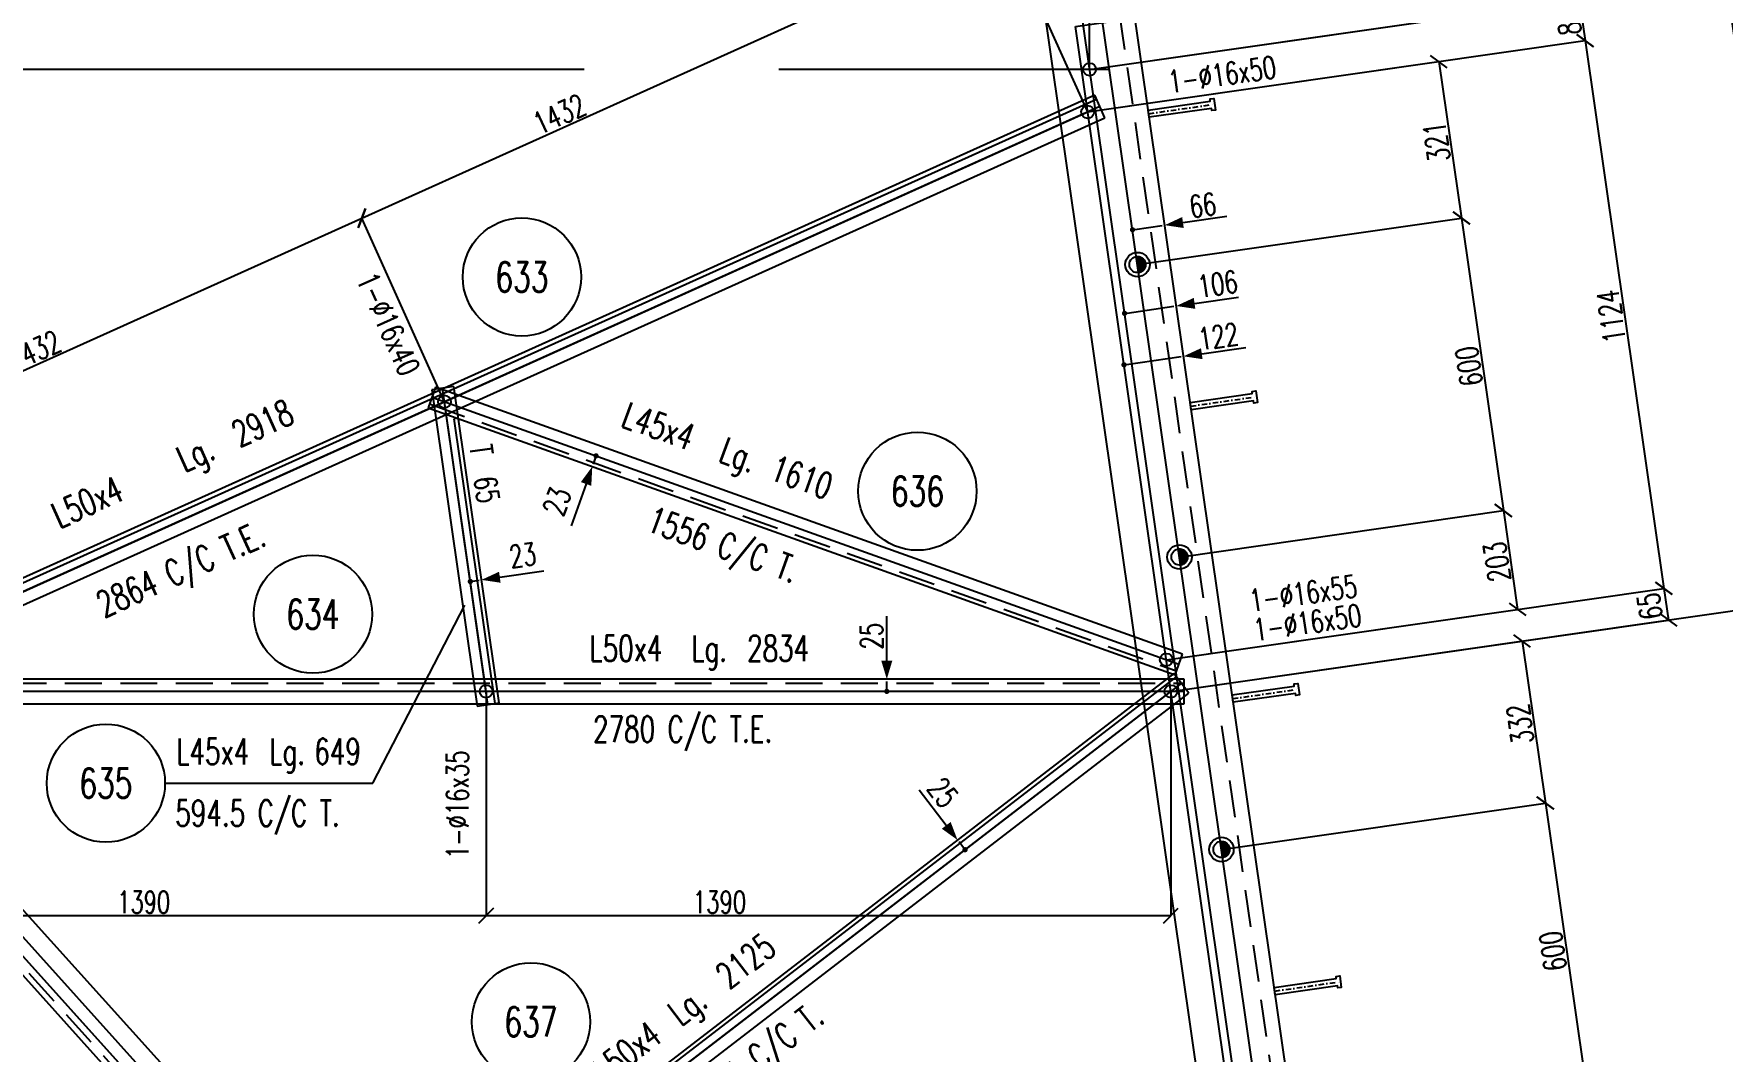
# Model space of a CAD drawing. Extents: x 72871 to 85036, y -56371 to -47761.
# Drawn here: x 77376 to 80802, y -51265 to -49199 of the extents above; entities that cross this region are included whole.
import ezdxf
from ezdxf.enums import TextEntityAlignment as Align

# ---------------------------------------------------------------- set-up
doc = ezdxf.new("R2010")
doc.units = 0
doc.header["$LTSCALE"] = 150
doc.header["$MEASUREMENT"] = 0
doc.linetypes.add('DASHDOT', pattern=[1, 0.5, -0.25, 0, -0.25])
doc.linetypes.add('DASHED', pattern=[0.75, 0.5, -0.25])
doc.layers.get('0').update_dxf_attribs({"linetype": 'CONTINUOUS'})
for name, color, linetype in [('ASSI', 3, 'CONTINUOUS'), ('BOLLINI_1', 7, 'CONTINUOUS'), ('Echelon', 3, 'CONTINUOUS'), ('FORI', 2, 'CONTINUOUS'), ('LINEA_ANG', 2, 'CONTINUOUS'), ('LS', 7, 'CONTINUOUS'), ('MZ', 6, 'DASHDOT'), ('QT_MAL', 7, 'CONTINUOUS'), ('QT_MPR', 7, 'CONTINUOUS'), ('QT_MSP', 7, 'CONTINUOUS'), ('TRAT-Y', 7, 'DASHED')]:
    doc.layers.add(name, color=color, linetype=linetype)
doc.styles.add('QUOTE', font='ROMANS8.SHX', dxfattribs={"width": 0.7})
doc.styles.add('RQL', font='ROMANS8.SHX', dxfattribs={"width": 0.7})
doc.styles.add('RS', font='ROMANS8.shx', dxfattribs={"width": 0.7})
doc.styles.get("Standard").update_dxf_attribs({"font": 'ROMANS8.SHX', "width": 0.7})
doc.dimstyles.new('FRECCE1', dxfattribs={"dimtxt": 45, "dimasz": 5, "dimexe": 0, "dimexo": 0, "dimgap": 1, "dimtad": 1, "dimdec": 0, "dimzin": 0, "dimdsep": 46, "dimtxsty": 'RS', "dimblk1": 'QUOTP', "dimblk2": 'QUOTF', "dimsah": 1, "dimcen": 0, "dimclrd": 2, "dimclre": 2, "dimclrt": 7, "dimadec": 0, "dimazin": 0, "dimtfac": 1, "dimtdec": 0, "dimtix": 1, "dimtmove": 2, "dimatfit": 3, "dimldrblk": 'QUOTP', "dimfxl": 1, "dimtolj": 1, "dimtzin": 0, "dimarcsym": 0})
doc.dimstyles.new('TRATTO', dxfattribs={"dimscale": 0, "dimtxt": 45, "dimasz": 30, "dimexe": 0, "dimexo": 0, "dimgap": 5, "dimtad": 1, "dimrnd": 0.5, "dimdsep": 46, "dimtxsty": 'RS', "dimblk1": 'OBLIQUE', "dimblk2": 'OBLIQUE', "dimsah": 1, "dimcen": 0.09, "dimclrd": 2, "dimclre": 2, "dimclrt": 7, "dimadec": 0, "dimazin": 0, "dimtfac": 1, "dimtix": 1, "dimtmove": 2, "dimatfit": 3, "dimfxl": 1, "dimtolj": 1, "dimtzin": 0, "dimarcsym": 0})

# ---------------------------------------------------------------- blocks, each defined once
blk = doc.blocks.new('ASSE98')
blk.add_line((0, 0), (1, 0))
at = {"color": 7, "style": 'QUOTE', "width": 0.5, "flags": 1}
for tag, p in [('TI', (1.38308, 6.82731)), ('DI_S', (1.38308, 6.42178)), ('D_S', (1.38308, 6.02092)), ('E_S', (1.38308, 5.68065)), ('NFORI', (1.36454, 5.29792)), ('ALAR', (1.36349, 4.93246)), ('FAM', (1.3775, 4.54645)), ('ALA', (1.38308, 4.19257)), ('DISP2', (1.38308, 3.84971)), ('DISP1', (1.38308, 3.50686)), ('PINZAF', (1.38308, 3.164)), ('PINZAI', (1.38308, 2.82114)), ('TRP', (1.38308, 2.47829)), ('NP', (1.38308, 2.13543)), ('SV', (1.38308, 1.79257)), ('PESO', (1.38308, 1.44971)), ('QUA', (1.38308, 1.10686)), ('LUN', (1.38308, 0.764)), ('PROF', (1.38308, 0.42114)), ('POS', (1.38308, 0.07829))]:
    blk.add_attdef(tag, p, '', height=0.2, dxfattribs=at)
at = {"color": 7, "flags": 1}
for tag, p in [('LAV1', (3.07431, 6.82847)), ('LAV2', (3.07431, 6.49513)), ('LAV3', (3.07431, 6.1618)), ('LAV4', (3.07431, 5.82847)), ('LAV5', (3.07431, 5.49513)), ('LAV6', (3.07431, 5.1618)), ('LAV7', (3.07431, 4.82847)), ('LAV8', (3.07431, 4.49513)), ('LAV9', (3.07431, 4.1618)), ('LAV10', (3.07431, 3.82847))]:
    blk.add_attdef(tag, p, '', height=0.2, dxfattribs=at)
blk = doc.blocks.new('16')
blk.add_circle((0, 0), 1)
blk = doc.blocks.new('_OBLIQUE')
at = {"color": 0, "linetype": 'ByBlock'}
blk.add_line((-0.5, -0.5), (0.5, 0.5), dxfattribs=at)
blk = doc.blocks.new('*D17')
at = {"layer": 'QT_MPR', "color": 2, "lineweight": -2, "transparency": 16777216}
for p, q in [((79518.2, -49271.5), (80809, -49086.3)), ((80809, -49086.3), (80989.9, -50347.1)), ((79683.3, -50534.6), (80989.9, -50347.1))]:
    blk.add_line(p, q, dxfattribs=at)
at = {"layer": 'QT_MPR', "color": 2, "lineweight": -2, "transparency": 16777216, "xscale": 30, "yscale": 30, "zscale": 30}
for p, rotation in [((80809, -49086.3), 98.16615670567533), ((80989.9, -50347.1), 278.1661567056753)]:
    blk.add_blockref('_OBLIQUE', p, dxfattribs=dict(at, rotation=rotation))
at = {"layer": 'QT_MPR', "color": 7, "transparency": 16777216, "insert": (80872.3, -49720.6), "char_height": 45, "attachment_point": 5, "rotation": 98.1662, "style": 'RS'}
blk.add_mtext('\\A1;1274', dxfattribs=at)
blk = doc.blocks.new('*D18')
at = {"layer": 'QT_MPR', "color": 2, "lineweight": -2, "transparency": 16777216}
for p, q in [((79683.3, -50534.6), (80989.9, -50347.1)), ((80989.9, -50347.1), (81171.2, -51610.2)), ((79864.6, -51797.7), (81171.2, -51610.2))]:
    blk.add_line(p, q, dxfattribs=at)
at = {"layer": 'QT_MPR', "color": 2, "lineweight": -2, "transparency": 16777216, "xscale": 30, "yscale": 30, "zscale": 30}
for p, rotation in [((80989.9, -50347.1), 98.16615670567533), ((81171.2, -51610.2), 278.1661567056753)]:
    blk.add_blockref('_OBLIQUE', p, dxfattribs=dict(at, rotation=rotation))
at = {"layer": 'QT_MPR', "color": 7, "transparency": 16777216, "insert": (81053.3, -50982.6), "char_height": 45, "attachment_point": 5, "rotation": 98.1662, "style": 'RS'}
blk.add_mtext('\\A1;1276', dxfattribs=at)
blk = doc.blocks.new('*D25')
at = {"layer": 'QT_MPR', "color": 2, "lineweight": -2, "transparency": 16777216}
for p, q in [((79489.6, -49184.7), (80499.3, -49039.8)), ((80499.3, -49039.8), (80512.1, -49128.9)), ((79518.2, -49271.5), (80512.1, -49128.9))]:
    blk.add_line(p, q, dxfattribs=at)
at = {"layer": 'QT_MPR', "color": 2, "lineweight": -2, "transparency": 16777216, "xscale": 30, "yscale": 30, "zscale": 30}
for p, rotation in [((80499.3, -49039.8), 98.16615670567533), ((80512.1, -49128.9), 278.1661567056753)]:
    blk.add_blockref('_OBLIQUE', p, dxfattribs=dict(at, rotation=rotation))
at = {"layer": 'QT_MPR', "color": 7, "transparency": 16777216, "insert": (80543, -49081.3), "char_height": 45, "attachment_point": 5, "rotation": 98.1662, "style": 'RS'}
blk.add_mtext('\\A1;90', dxfattribs=at)
blk = doc.blocks.new('*D26')
at = {"layer": 'QT_MPR', "color": 2, "lineweight": -2, "transparency": 16777216}
for p, q in [((79518.2, -49271.5), (80512.1, -49128.9)), ((80512.1, -49128.9), (80524.1, -49213.1)), ((79514.5, -49358), (80524.1, -49213.1))]:
    blk.add_line(p, q, dxfattribs=at)
at = {"layer": 'QT_MPR', "color": 2, "lineweight": -2, "transparency": 16777216, "xscale": 30, "yscale": 30, "zscale": 30}
for p, rotation in [((80512.1, -49128.9), 98.16615670567533), ((80524.1, -49213.1), 278.1661567056753)]:
    blk.add_blockref('_OBLIQUE', p, dxfattribs=dict(at, rotation=rotation))
at = {"layer": 'QT_MPR', "color": 7, "transparency": 16777216, "insert": (80490.9, -49174.9), "char_height": 45, "attachment_point": 5, "rotation": 98.1662, "style": 'RS'}
blk.add_mtext('\\A1;85', dxfattribs=at)
blk = doc.blocks.new('*D27')
at = {"layer": 'QT_MPR', "color": 2, "lineweight": -2, "transparency": 16777216}
for p, q in [((79514.5, -49358), (80524.1, -49213.1)), ((80524.1, -49213.1), (80683.7, -50325.4)), ((79674.1, -50470.3), (80683.7, -50325.4))]:
    blk.add_line(p, q, dxfattribs=at)
at = {"layer": 'QT_MPR', "color": 2, "lineweight": -2, "transparency": 16777216, "xscale": 30, "yscale": 30, "zscale": 30}
for p, rotation in [((80524.1, -49213.1), 98.16615670567533), ((80683.7, -50325.4), 278.1661567056753)]:
    blk.add_blockref('_OBLIQUE', p, dxfattribs=dict(at, rotation=rotation))
at = {"layer": 'QT_MPR', "color": 7, "transparency": 16777216, "insert": (80576.7, -49773.1), "char_height": 45, "attachment_point": 5, "rotation": 98.1662, "style": 'RS'}
blk.add_mtext('\\A1;1124', dxfattribs=at)
blk = doc.blocks.new('*D28')
at = {"layer": 'QT_MPR', "color": 2, "lineweight": -2, "transparency": 16777216}
for p, q in [((79674.1, -50470.3), (80683.7, -50325.4)), ((80683.7, -50325.4), (80693, -50389.7)), ((79683.3, -50534.6), (80693, -50389.7))]:
    blk.add_line(p, q, dxfattribs=at)
at = {"layer": 'QT_MPR', "color": 2, "lineweight": -2, "transparency": 16777216, "xscale": 30, "yscale": 30, "zscale": 30}
for p, rotation in [((80683.7, -50325.4), 98.16615670567533), ((80693, -50389.7), 278.1661567056753)]:
    blk.add_blockref('_OBLIQUE', p, dxfattribs=dict(at, rotation=rotation))
at = {"layer": 'QT_MPR', "color": 7, "transparency": 16777216, "insert": (80655.1, -50361.7), "char_height": 45, "attachment_point": 5, "rotation": 98.1662, "style": 'RS'}
blk.add_mtext('\\A1;65', dxfattribs=at)
blk = doc.blocks.new('*D34')
at = {"layer": 'LS', "color": 2, "lineweight": -2, "transparency": 16777216}
for p, q in [((79542.3, -48707.2), (80730.1, -48536.7)), ((80809, -49086.3), (80730.1, -48536.7)), ((79518.2, -49271.5), (80809, -49086.3))]:
    blk.add_line(p, q, dxfattribs=at)
at = {"layer": 'LS', "color": 2, "lineweight": -2, "transparency": 16777216, "xscale": 30, "yscale": 30, "zscale": 30}
for p, rotation in [((80730.1, -48536.7), 98.16615670567533), ((80809, -49086.3), 278.1661567056753)]:
    blk.add_blockref('_OBLIQUE', p, dxfattribs=dict(at, rotation=rotation))
at = {"layer": 'LS', "color": 7, "transparency": 16777216, "insert": (80742.4, -48815.4), "char_height": 45, "attachment_point": 5, "rotation": 98.1662, "style": 'RS'}
blk.add_mtext('\\A1;555', dxfattribs=at)
blk = doc.blocks.new('*D50')
at = {"layer": 'QT_MPR', "color": 2, "lineweight": -2, "transparency": 16777216}
for p, q in [((76903.9, -50534.6), (76418.8, -50971.8)), ((76418.8, -50971.8), (77557.1, -52234.8)), ((78042.1, -51797.7), (77557.1, -52234.8))]:
    blk.add_line(p, q, dxfattribs=at)
at = {"layer": 'QT_MPR', "color": 2, "lineweight": -2, "transparency": 16777216, "xscale": 30, "yscale": 30, "zscale": 30}
for p, rotation in [((76418.8, -50971.8), 132.0244067077699), ((77557.1, -52234.8), 312.0244067077699)]:
    blk.add_blockref('_OBLIQUE', p, dxfattribs=dict(at, rotation=rotation))
at = {"layer": 'QT_MPR', "color": 7, "transparency": 16777216, "insert": (77008.4, -51584.9), "char_height": 45, "attachment_point": 5, "rotation": 312.0244, "style": 'RS'}
blk.add_mtext('\\A1;1700.5', dxfattribs=at)
blk = doc.blocks.new('QUOTP')
at = {"layer": 'ASSI', "color": 2, "const_width": 1.07}
blk.add_lwpolyline([(-0.53, 0, 1), (0.53, 0, 1)], format="xyb", close=True, dxfattribs=at)
blk = doc.blocks.new('QUOTF')
at = {"layer": 'LS', "color": 2}
blk.add_line((7.5, 0), (25.5, 0), dxfattribs=at)
blk.add_solid([(7.5, 2.25), (0, 0), (7.5, -2.25)], dxfattribs=at)
blk = doc.blocks.new('*D133')
at = {"layer": 'QT_MAL', "color": 2, "lineweight": -2, "transparency": 16777216}
blk.add_line((79610.3, -49596.5), (79665.8, -49588.6), dxfattribs=at)
at = {"layer": 'QT_MAL', "color": 2, "lineweight": -2, "transparency": 16777216, "xscale": 5, "yscale": 5, "zscale": 5}
for name, p, rotation in [('QUOTF', (79670.7, -49587.8), 8.166156705674926), ('QUOTP', (79605.4, -49597.2), 188.1661567056749)]:
    blk.add_blockref(name, p, dxfattribs=dict(at, rotation=rotation))
at = {"layer": 'QT_MAL', "color": 7, "transparency": 16777216, "insert": (79748, -49547.5), "char_height": 45, "attachment_point": 5, "rotation": 8.1662, "style": 'RS'}
blk.add_mtext('\\A1;66', dxfattribs=at)
blk = doc.blocks.new('*D134')
at = {"layer": 'QT_MAL', "color": 2, "lineweight": -2, "transparency": 16777216}
blk.add_line((79594.3, -49766.2), (79689.3, -49752.6), dxfattribs=at)
at = {"layer": 'QT_MAL', "color": 2, "lineweight": -2, "transparency": 16777216, "xscale": 5, "yscale": 5, "zscale": 5}
for name, p, rotation in [('QUOTF', (79694.2, -49751.9), 8.166156705674926), ('QUOTP', (79589.3, -49766.9), 188.1661567056749)]:
    blk.add_blockref(name, p, dxfattribs=dict(at, rotation=rotation))
at = {"layer": 'QT_MAL', "color": 7, "transparency": 16777216, "insert": (79778.2, -49707.3), "char_height": 45, "attachment_point": 5, "rotation": 8.1662, "style": 'RS'}
blk.add_mtext('\\A1;106', dxfattribs=at)
blk = doc.blocks.new('*D135')
at = {"layer": 'QT_MAL', "color": 2, "lineweight": -2, "transparency": 16777216}
blk.add_line((79593.1, -49870.7), (79704, -49854.8), dxfattribs=at)
at = {"layer": 'QT_MAL', "color": 2, "lineweight": -2, "transparency": 16777216, "xscale": 5, "yscale": 5, "zscale": 5}
for name, p, rotation in [('QUOTF', (79708.9, -49854.1), 8.166156705674926), ('QUOTP', (79588.2, -49871.4), 188.1661567056749)]:
    blk.add_blockref(name, p, dxfattribs=dict(at, rotation=rotation))
at = {"layer": 'QT_MAL', "color": 7, "transparency": 16777216, "insert": (79779.6, -49814), "char_height": 45, "attachment_point": 5, "rotation": 8.1662, "style": 'RS'}
blk.add_mtext('\\A1;122', dxfattribs=at)
blk = doc.blocks.new('*D139')
at = {"layer": 'QT_MAL', "color": 2, "lineweight": -2, "transparency": 16777216}
for p, q in [((78261.6, -50311.4), (78261.6, -50311.4)), ((78266.5, -50310.7), (78279.4, -50308.9)), ((78284.3, -50308.1), (78284.3, -50308.1))]:
    blk.add_line(p, q, dxfattribs=at)
at = {"layer": 'QT_MAL', "color": 2, "lineweight": -2, "transparency": 16777216, "xscale": 5, "yscale": 5, "zscale": 5}
for name, p, rotation in [('QUOTF', (78284.3, -50308.1), 8.166156705680015), ('QUOTP', (78261.6, -50311.4), 188.16615670568)]:
    blk.add_blockref(name, p, dxfattribs=dict(at, rotation=rotation))
at = {"layer": 'QT_MAL', "color": 7, "transparency": 16777216, "insert": (78368, -50258), "char_height": 45, "attachment_point": 5, "rotation": 8.1662, "style": 'RS'}
blk.add_mtext('\\A1;23', dxfattribs=at)
blk = doc.blocks.new('*D140')
at = {"layer": 'QT_MAL', "color": 2, "lineweight": -2, "transparency": 16777216}
blk.add_line((78515.1, -50061), (78510.7, -50073.3), dxfattribs=at)
at = {"layer": 'QT_MAL', "color": 2, "lineweight": -2, "transparency": 16777216, "xscale": 5, "yscale": 5, "zscale": 5}
for name, p, rotation in [('QUOTP', (78516.8, -50056.3), 70.31813207445593), ('QUOTF', (78509.1, -50078), 250.318132074456)]:
    blk.add_blockref(name, p, dxfattribs=dict(at, rotation=rotation))
at = {"layer": 'QT_MAL', "color": 7, "transparency": 16777216, "insert": (78437.4, -50148.8), "char_height": 45, "attachment_point": 5, "rotation": 70.3181, "style": 'RS'}
blk.add_mtext('\\A1;23', dxfattribs=at)
blk = doc.blocks.new('xxx')
blk.add_circle((0, 0), 8)
at = {"color": 3, "style": 'RQL', "width": 0.7}
blk.add_attdef('POS', text='', height=4, dxfattribs=at).set_placement((0, 0), align=Align.MIDDLE)
at = {"color": 3, "style": 'RQL', "width": 0.7, "flags": 1}
blk.add_attdef('POS1', (-0.39, -5.42), '', height=2, dxfattribs=at)
at = {"style": 'RQL', "width": 0.7, "flags": 1}
blk.add_attdef('TIPO', (-0.39, -8.66), '', height=2, dxfattribs=at)
blk = doc.blocks.new('*D57')
at = {"layer": 'QT_MPR', "color": 2, "lineweight": -2, "transparency": 16777216}
for p, q in [((76903.9, -50534.6), (76903.9, -50989.9)), ((78293.6, -50534.6), (78293.6, -50989.9)), ((76903.9, -50989.9), (78293.6, -50989.9))]:
    blk.add_line(p, q, dxfattribs=at)
at = {"layer": 'QT_MPR', "color": 2, "lineweight": -2, "transparency": 16777216, "xscale": 30, "yscale": 30, "zscale": 30, "rotation": 180.0000000000002}
blk.add_blockref('_OBLIQUE', (76903.9, -50989.9), dxfattribs=at)
at = {"layer": 'QT_MPR', "color": 2, "lineweight": -2, "transparency": 16777216, "xscale": 30, "yscale": 30, "zscale": 30}
blk.add_blockref('_OBLIQUE', (78293.6, -50989.9), dxfattribs=at)
at = {"layer": 'QT_MPR', "color": 7, "transparency": 16777216, "insert": (77598.7, -50962.4), "char_height": 45, "attachment_point": 5, "style": 'RS'}
blk.add_mtext('\\A1;1390', dxfattribs=at)
blk = doc.blocks.new('*D58')
at = {"layer": 'QT_MPR', "color": 2, "lineweight": -2, "transparency": 16777216}
for p, q in [((78293.6, -50534.6), (78293.6, -50989.9)), ((79683.3, -50534.6), (79683.3, -50989.9)), ((78293.6, -50989.9), (79683.3, -50989.9))]:
    blk.add_line(p, q, dxfattribs=at)
at = {"layer": 'QT_MPR', "color": 2, "lineweight": -2, "transparency": 16777216, "xscale": 30, "yscale": 30, "zscale": 30, "rotation": 180.0000000000002}
blk.add_blockref('_OBLIQUE', (78293.6, -50989.9), dxfattribs=at)
at = {"layer": 'QT_MPR', "color": 2, "lineweight": -2, "transparency": 16777216, "xscale": 30, "yscale": 30, "zscale": 30}
blk.add_blockref('_OBLIQUE', (79683.3, -50989.9), dxfattribs=at)
at = {"layer": 'QT_MPR', "color": 7, "transparency": 16777216, "insert": (78767.1, -50962.4), "char_height": 45, "attachment_point": 5, "style": 'RS'}
blk.add_mtext('\\A1;1390', dxfattribs=at)
blk = doc.blocks.new('*D59')
at = {"layer": 'QT_MPR', "color": 2, "lineweight": -2, "transparency": 16777216}
for p, q in [((76735.9, -50161.9), (78041.2, -49573.6)), ((78209.2, -49946.3), (78041.2, -49573.6)), ((76903.9, -50534.6), (76735.9, -50161.9))]:
    blk.add_line(p, q, dxfattribs=at)
at = {"layer": 'QT_MPR', "color": 2, "lineweight": -2, "transparency": 16777216, "xscale": 30, "yscale": 30, "zscale": 30}
for p, rotation in [((78041.2, -49573.6), 24.26245162411273), ((76735.9, -50161.9), 204.2624516241127)]:
    blk.add_blockref('_OBLIQUE', p, dxfattribs=dict(at, rotation=rotation))
at = {"layer": 'QT_MPR', "color": 7, "transparency": 16777216, "insert": (77377.2, -49842.7), "char_height": 45, "attachment_point": 5, "rotation": 24.2625, "style": 'RS'}
blk.add_mtext('\\A1;1432', dxfattribs=at)
blk = doc.blocks.new('*D60')
at = {"layer": 'QT_MPR', "color": 2, "lineweight": -2, "transparency": 16777216}
for p, q in [((78041.2, -49573.6), (79346.5, -48985.2)), ((79514.5, -49358), (79346.5, -48985.2)), ((78209.2, -49946.3), (78041.2, -49573.6))]:
    blk.add_line(p, q, dxfattribs=at)
at = {"layer": 'QT_MPR', "color": 2, "lineweight": -2, "transparency": 16777216, "xscale": 30, "yscale": 30, "zscale": 30}
for p, rotation in [((79346.5, -48985.2), 24.26245162411273), ((78041.2, -49573.6), 204.2624516241127)]:
    blk.add_blockref('_OBLIQUE', p, dxfattribs=dict(at, rotation=rotation))
at = {"layer": 'QT_MPR', "color": 7, "transparency": 16777216, "insert": (78442.5, -49362.5), "char_height": 45, "attachment_point": 5, "rotation": 24.2625, "style": 'RS'}
blk.add_mtext('\\A1;1432', dxfattribs=at)
blk = doc.blocks.new('*D61')
at = {"layer": 'QT_MPR', "color": 2, "lineweight": -2, "transparency": 16777216}
for p in [(75730.6, -48573.4), (79518.2, -49271.5)]:
    blk.add_line(p, (79518.2, -48573.4), dxfattribs=at)
at = {"layer": 'QT_MPR', "color": 2, "lineweight": -2, "transparency": 16777216, "xscale": 30, "yscale": 30, "zscale": 30, "rotation": 180}
blk.add_blockref('_OBLIQUE', (75730.6, -48573.4), dxfattribs=at)
at = {"layer": 'QT_MPR', "color": 2, "lineweight": -2, "transparency": 16777216, "xscale": 30, "yscale": 30, "zscale": 30}
blk.add_blockref('_OBLIQUE', (79518.2, -48573.4), dxfattribs=at)
at = {"layer": 'QT_MPR', "color": 7, "transparency": 16777216, "insert": (77624.4, -48545.9), "char_height": 45, "attachment_point": 5, "style": 'RS'}
blk.add_mtext('\\A1;3787.5', dxfattribs=at)
blk = doc.blocks.new('*D63')
at = {"layer": 'LS', "color": 2, "lineweight": -2, "transparency": 16777216}
for p, q in [((82374.4, -49271.5), (83378.9, -49271.5)), ((83378.9, -54323.8), (83378.9, -49271.5)), ((80283.6, -54323.8), (83378.9, -54323.8))]:
    blk.add_line(p, q, dxfattribs=at)
at = {"layer": 'LS', "color": 2, "lineweight": -2, "transparency": 16777216, "xscale": 30, "yscale": 30, "zscale": 30}
for p, rotation in [((83378.9, -49271.5), 90), ((83378.9, -54323.8), 270)]:
    blk.add_blockref('_OBLIQUE', p, dxfattribs=dict(at, rotation=rotation))
at = {"layer": 'LS', "color": 7, "transparency": 16777216, "insert": (83351.4, -51797.7), "char_height": 45, "attachment_point": 5, "rotation": 90, "style": 'RS'}
blk.add_mtext('\\A1;5000', dxfattribs=at)
blk = doc.blocks.new('bull')
at = {"style": 'RS', "width": 0.7, "flags": 1}
for tag, p in [('NN', (-12.25, 0)), ('DIAMETRO', (0, -4.86)), ('SERRAGGIO', (0, -9.71)), ('LUNGHEZZA', (0, -14.57)), ('NB', (0, -19.43)), ('TIPO', (0, -24.12)), ('EL', (-0.14, -29))]:
    blk.add_attdef(tag, p, '', height=3, dxfattribs=at)
at = {"style": 'RS', "width": 0.7}
blk.add_attdef('BULLONE', (0, 0), '', height=3, dxfattribs=at)
blk = doc.blocks.new('P20')
at = {"color": 0}
for p, q in [((0, 0.98), (0.02, 1)), ((0, 0.94), (0.06, 1)), ((1, -0.01), (0, 0.99)), ((0, 0.89), (0.1, 0.99)), ((0, 0.85), (0.14, 0.99)), ((0, 0.8), (0.18, 0.98)), ((0, 0.76), (0.22, 0.98)), ((0, 0.71), (0.25, 0.97)), ((0, 0.67), (0.29, 0.96)), ((1, -0.05), (0, 0.95)), ((0, 0.62), (0.32, 0.95)), ((0, 0.58), (0.36, 0.93)), ((0, 0.53), (0.39, 0.92)), ((0, 0.49), (0.42, 0.91)), ((1, -0.09), (0, 0.9)), ((0, 0.44), (0.45, 0.89)), ((0, 0.4), (0.48, 0.88)), ((0.99, -0.13), (0, 0.86)), ((0, 0.35), (0.51, 0.86)), ((0, 0.31), (0.54, 0.84)), ((0, 0.26), (0.56, 0.83)), ((0.99, -0.17), (0, 0.81)), ((0, 0.22), (0.59, 0.81)), ((0, 0.17), (0.61, 0.79)), ((0.98, -0.21), (0, 0.77)), ((0, 0.13), (0.64, 0.77)), ((0, 0.08), (0.66, 0.75)), ((0, 0.04), (0.69, 0.73)), ((0.97, -0.25), (0, 0.72)), ((0, -0.01), (0.71, 0.7)), ((0.96, -0.28), (0, 0.68)), ((0, -0.05), (0.73, 0.68)), ((0, -0.1), (0.75, 0.66)), ((0.95, -0.32), (0, 0.63)), ((0, -0.14), (0.77, 0.63)), ((0, -0.19), (0.79, 0.61)), ((0.94, -0.35), (0, 0.59)), ((0, -0.23), (0.81, 0.58)), ((0, -0.28), (0.83, 0.56)), ((0.92, -0.38), (0, 0.54)), ((0, -0.32), (0.85, 0.53)), ((0.91, -0.41), (0, 0.5)), ((0, -0.36), (0.87, 0.5)), ((0, -0.41), (0.88, 0.47)), ((0.9, -0.44), (0, 0.45)), ((0, -0.45), (0.9, 0.44)), ((0.88, -0.47), (0, 0.41)), ((0, -0.5), (0.91, 0.41)), ((0, -0.54), (0.92, 0.38)), ((0.87, -0.5), (0, 0.36)), ((0, -0.59), (0.94, 0.35)), ((0.85, -0.53), (0, 0.32)), ((0, -0.63), (0.95, 0.31)), ((0, -0.68), (0.96, 0.28)), ((0.83, -0.56), (0, 0.27)), ((0, -0.72), (0.97, 0.25)), ((0.81, -0.58), (0, 0.23)), ((0, -0.77), (0.98, 0.21)), ((0.79, -0.61), (0, 0.18)), ((0, -0.81), (0.99, 0.17)), ((0.77, -0.63), (0, 0.14)), ((0, -0.86), (0.99, 0.13)), ((0.75, -0.66), (0, 0.09)), ((0, -0.9), (1, 0.09)), ((0.73, -0.68), (0, 0.05)), ((0, -0.95), (1, 0.05)), ((0.71, -0.7), (0, 0.01)), ((0, -0.99), (1, 0.01)), ((1, 0.04), (0.04, 1)), ((1, 0.09), (0.09, 1)), ((0.99, 0.14), (0.14, 0.99)), ((0.98, 0.19), (0.19, 0.98)), ((0.97, 0.25), (0.25, 0.97)), ((0.95, 0.31), (0.31, 0.95)), ((0.92, 0.38), (0.38, 0.92)), ((0.88, 0.47), (0.47, 0.88)), ((0.81, 0.59), (0.59, 0.81)), ((0.69, -0.73), (0, -0.04)), ((0.66, -0.75), (0, -0.08)), ((0.64, -0.77), (0, -0.13)), ((0.61, -0.79), (0, -0.17)), ((0.59, -0.81), (0, -0.22)), ((0.56, -0.83), (0, -0.26)), ((0.54, -0.84), (0, -0.31)), ((0.51, -0.86), (0, -0.35)), ((0.48, -0.88), (0, -0.4)), ((0.45, -0.89), (0, -0.44)), ((0.42, -0.91), (0, -0.49)), ((0.39, -0.92), (0, -0.53)), ((0.36, -0.93), (0, -0.58)), ((0.32, -0.95), (0, -0.62)), ((0.29, -0.96), (0, -0.67)), ((0.25, -0.97), (0, -0.71)), ((0.22, -0.98), (0, -0.76)), ((0.18, -0.98), (0, -0.8)), ((0.14, -0.99), (0, -0.85)), ((0.1, -0.99), (0, -0.89)), ((0.04, -1), (1, -0.04)), ((0.09, -1), (1, -0.09)), ((0.14, -0.99), (0.99, -0.14)), ((0.19, -0.98), (0.98, -0.19)), ((0.25, -0.97), (0.97, -0.25)), ((0.31, -0.95), (0.95, -0.31)), ((0.38, -0.92), (0.92, -0.38)), ((0.47, -0.88), (0.88, -0.47)), ((0.59, -0.81), (0.81, -0.59))]:
    blk.add_line(p, q, dxfattribs=at)
for radius in [1.5, 1]:
    blk.add_circle((0, 0), radius)
blk = doc.blocks.new('A$C6E393FD9')
at = {"layer": 'Echelon'}
blk.add_lwpolyline([(2.5, 0), (0, 19.8), (168.6, 41.4), (167.9, 47.2), (177.8, 48.5), (181.8, 17.1), (171.9, 15.8), (171.2, 21.6), (2.5, 0)], close=True, dxfattribs=at)
at = {"layer": 'MZ', "ltscale": 0.2}
blk.add_line((1.3, 9.9), (179.8, 32.8), dxfattribs=at)
blk = doc.blocks.new('*D110')
at = {"layer": 'QT_MSP', "color": 2, "lineweight": -2, "transparency": 16777216}
for p, q in [((79514.5, -49358), (80227.2, -49255.7)), ((80227.2, -49255.7), (80272.8, -49573.4)), ((79615.5, -49667.7), (80272.8, -49573.4))]:
    blk.add_line(p, q, dxfattribs=at)
at = {"layer": 'QT_MSP', "color": 2, "lineweight": -2, "transparency": 16777216, "xscale": 30, "yscale": 30, "zscale": 30}
for p, rotation in [((80227.2, -49255.7), 98.16615670567533), ((80272.8, -49573.4), 278.1661567056753)]:
    blk.add_blockref('_OBLIQUE', p, dxfattribs=dict(at, rotation=rotation))
at = {"layer": 'QT_MSP', "color": 7, "transparency": 16777216, "insert": (80222.7, -49418.5), "char_height": 45, "attachment_point": 5, "rotation": 98.1662, "style": 'RS'}
blk.add_mtext('\\A1;321', dxfattribs=at)
blk = doc.blocks.new('*D111')
at = {"layer": 'QT_MSP', "color": 2, "lineweight": -2, "transparency": 16777216}
for p, q in [((79615.5, -49667.7), (80272.8, -49573.4)), ((80272.8, -49573.4), (80358, -50167.3)), ((79700.7, -50261.7), (80358, -50167.3))]:
    blk.add_line(p, q, dxfattribs=at)
at = {"layer": 'QT_MSP', "color": 2, "lineweight": -2, "transparency": 16777216, "xscale": 30, "yscale": 30, "zscale": 30}
for p, rotation in [((80272.8, -49573.4), 98.16615670567533), ((80358, -50167.3), 278.1661567056753)]:
    blk.add_blockref('_OBLIQUE', p, dxfattribs=dict(at, rotation=rotation))
at = {"layer": 'QT_MSP', "color": 7, "transparency": 16777216, "insert": (80288.2, -49874.3), "char_height": 45, "attachment_point": 5, "rotation": 98.1662, "style": 'RS'}
blk.add_mtext('\\A1;600', dxfattribs=at)
blk = doc.blocks.new('*D112')
at = {"layer": 'QT_MSP', "color": 2, "lineweight": -2, "transparency": 16777216}
for p, q in [((79700.7, -50261.7), (80358, -50167.3)), ((80358, -50167.3), (80386.8, -50368)), ((79674.1, -50470.3), (80386.8, -50368))]:
    blk.add_line(p, q, dxfattribs=at)
at = {"layer": 'QT_MSP', "color": 2, "lineweight": -2, "transparency": 16777216, "xscale": 30, "yscale": 30, "zscale": 30}
for p, rotation in [((80358, -50167.3), 98.16615670567533), ((80386.8, -50368), 278.1661567056753)]:
    blk.add_blockref('_OBLIQUE', p, dxfattribs=dict(at, rotation=rotation))
at = {"layer": 'QT_MSP', "color": 7, "transparency": 16777216, "insert": (80345.2, -50271.6), "char_height": 45, "attachment_point": 5, "rotation": 98.1662, "style": 'RS'}
blk.add_mtext('\\A1;203', dxfattribs=at)
blk = doc.blocks.new('*D113')
at = {"layer": 'QT_MSP', "color": 2, "lineweight": -2, "transparency": 16777216}
for p, q in [((79683.3, -50534.6), (80396, -50432.3)), ((80396, -50432.3), (80443.2, -50761.3)), ((79785.9, -50855.6), (80443.2, -50761.3))]:
    blk.add_line(p, q, dxfattribs=at)
at = {"layer": 'QT_MSP', "color": 2, "lineweight": -2, "transparency": 16777216, "xscale": 30, "yscale": 30, "zscale": 30}
for p, rotation in [((80396, -50432.3), 98.16615670567533), ((80443.2, -50761.3), 278.1661567056753)]:
    blk.add_blockref('_OBLIQUE', p, dxfattribs=dict(at, rotation=rotation))
at = {"layer": 'QT_MSP', "color": 7, "transparency": 16777216, "insert": (80392.4, -50600.7), "char_height": 45, "attachment_point": 5, "rotation": 98.1662, "style": 'RS'}
blk.add_mtext('\\A1;332', dxfattribs=at)
blk = doc.blocks.new('*D114')
at = {"layer": 'QT_MSP', "color": 2, "lineweight": -2, "transparency": 16777216}
for p, q in [((79785.9, -50855.6), (80443.2, -50761.3)), ((80443.2, -50761.3), (80528.4, -51355.2)), ((79871.2, -51449.5), (80528.4, -51355.2))]:
    blk.add_line(p, q, dxfattribs=at)
at = {"layer": 'QT_MSP', "color": 2, "lineweight": -2, "transparency": 16777216, "xscale": 30, "yscale": 30, "zscale": 30}
for p, rotation in [((80443.2, -50761.3), 98.16615670567533), ((80528.4, -51355.2), 278.1661567056753)]:
    blk.add_blockref('_OBLIQUE', p, dxfattribs=dict(at, rotation=rotation))
at = {"layer": 'QT_MSP', "color": 7, "transparency": 16777216, "insert": (80458.6, -51062.1), "char_height": 45, "attachment_point": 5, "rotation": 98.1662, "style": 'RS'}
blk.add_mtext('\\A1;600', dxfattribs=at)
blk = doc.blocks.new('*D167')
at = {"layer": 'QT_MAL', "color": 2, "lineweight": -2, "transparency": 16777216}
blk.add_line((79106.8, -50529.6), (79106.8, -50514.6), dxfattribs=at)
at = {"layer": 'QT_MAL', "color": 2, "lineweight": -2, "transparency": 16777216, "xscale": 5, "yscale": 5, "zscale": 5}
for name, p, rotation in [('QUOTF', (79106.8, -50509.6), 90.0000000000002), ('QUOTP', (79106.8, -50534.6), 270.0000000000002)]:
    blk.add_blockref(name, p, dxfattribs=dict(at, rotation=rotation))
at = {"layer": 'QT_MAL', "color": 7, "transparency": 16777216, "insert": (79076, -50422.6), "char_height": 45, "attachment_point": 5, "rotation": 90, "style": 'RS'}
blk.add_mtext('\\A1;25', dxfattribs=at)
blk = doc.blocks.new('*D168')
at = {"layer": 'QT_MAL', "color": 2, "lineweight": -2, "transparency": 16777216}
blk.add_line((79262.5, -50852.1), (79253.4, -50840.3), dxfattribs=at)
at = {"layer": 'QT_MAL', "color": 2, "lineweight": -2, "transparency": 16777216, "xscale": 5, "yscale": 5, "zscale": 5}
for name, p, rotation in [('QUOTF', (79250.3, -50836.3), 127.5823815551212), ('QUOTP', (79265.6, -50856.1), 307.5823815551212)]:
    blk.add_blockref(name, p, dxfattribs=dict(at, rotation=rotation))
at = {"layer": 'QT_MAL', "color": 7, "transparency": 16777216, "insert": (79220.8, -50739.9), "char_height": 45, "attachment_point": 5, "rotation": 307.5824, "style": 'RS'}
blk.add_mtext('\\A1;25', dxfattribs=at)

msp = doc.modelspace()

# ---------------------------------------------------------------- linework, layer by layer
at = {"layer": 'LINEA_ANG'}
for p, q in [((80299.967, -53972.952), (79544.292, -48706.895)), ((79366.117, -48732.463), (80121.793, -53998.52)), ((80114.562, -54042.099), (75859.556, -49320.483)), ((79528.81, -49324.064), (76868.549, -50523.119)), ((76872.042, -50530.869), (79532.303, -49331.813)), ((79549.356, -49369.647), (79528.81, -49324.064)), ((75775.651, -49359.75), (80096.574, -54156.578)), ((76889.095, -50568.703), (79549.356, -49369.647)), ((78191.167, -49916.473), (78176.011, -49958.844)), ((78228.02, -49915.651), (78183.477, -49922.043)), ((78183.477, -49922.043), (78275.663, -50564.463)), ((79707.106, -50458.716), (78191.167, -49916.473)), ((78320.207, -50558.071), (78228.02, -49915.651)), ((78176.011, -49958.844), (79691.95, -50501.087)), ((78237.253, -49979.992), (78228.839, -49981.2)), ((78311.793, -50559.278), (78228.839, -49981.2)), ((79691.95, -50501.087), (79707.106, -50458.716)), ((79689.468, -50498.332), (78005.454, -51794.373)), ((78010.638, -51801.109), (79694.652, -50505.068)), ((79719.963, -50537.956), (79689.468, -50498.332)), ((79710.318, -50509.612), (76876.318, -50509.612)), ((78035.949, -51833.997), (79719.963, -50537.956)), ((79710.318, -50559.612), (79710.318, -50509.612)), ((76876.318, -50559.612), (79710.318, -50559.612)), ((78275.663, -50564.463), (78320.207, -50558.071))]:
    msp.add_line(p, q, dxfattribs=at)
at = {"layer": 'LS', "color": 6}
for p, q in [((80239.837, -54300.168), (79439.421, -48722.331)), ((80363.23, -54878.448), (79479.016, -48716.649)), ((80045.818, -53060.756), (79489.61, -49184.725)), ((80283.642, -54323.828), (75730.642, -49271.539)), ((78492.347, -49271.539), (75730.642, -49271.539)), ((79558.642, -49271.539), (78887.725, -49271.539)), ((76903.892, -50534.612), (79514.468, -49357.95)), ((78293.605, -50534.612), (78209.18, -49946.281)), ((78063.997, -50720.996), (78250.215, -50359.565)), ((79683.318, -50534.612), (76903.892, -50534.612)), ((79180.392, -53060.756), (76903.892, -50534.612)), ((78042.142, -51797.684), (79683.318, -50534.612)), ((77641.945, -50720.996), (78063.997, -50720.996))]:
    msp.add_line(p, q, dxfattribs=at)
at = {"layer": 'TRAT-Y'}
for p, q in [((79514.596, -48711.156), (80270.272, -53977.213)), ((75784.281, -49351.973), (80106.231, -54147.875)), ((78178.874, -49950.84), (79694.813, -50493.084)), ((76876.318, -50518.112), (79710.318, -50518.112))]:
    msp.add_line(p, q, dxfattribs=at)

# ---------------------------------------------------------------- block references
at = {"layer": 'ASSI'}
for p, xscale, rotation in [((80299.967, -53972.952), 5320, 98.16615670567538), ((75794.681, -49342.601), 6456.000000000003, 312.0244067077698)]:
    msp.add_blockref('ASSE98', p, dxfattribs=dict(at, xscale=xscale, rotation=rotation))
ref = msp.add_blockref('ASSE98', (79539.083, -49346.855), dxfattribs=dict(at, xscale=2918, rotation=204.2624516241127))
ref.add_attrib('PROF', 'L50x4', (77427.494, -50204.332), dxfattribs={"layer": '0', "color": 2, "height": 52.5, "rotation": 24.262452, "style": 'QUOTE', "width": 0.7})
ref.add_attrib('LUN', '2918', (77793.211, -50039.493), dxfattribs={"layer": '0', "color": 2, "height": 52.5, "rotation": 24.262452, "style": 'QUOTE', "width": 0.7})
ref.add_attrib('PESO', '2864 C/C T.E.', (77518.559, -50385.461), dxfattribs={"layer": '0', "color": 2, "height": 52.5, "rotation": 24.262452, "style": 'QUOTE', "width": 0.7})
ref.add_attrib('SV', 'Lg.', (77680.984, -50090.077), dxfattribs={"layer": '0', "color": 2, "height": 52.5, "rotation": 24.262452, "style": 'QUOTE', "width": 0.7})
ref = msp.add_blockref('ASSE98', (78297.44, -50561.338), dxfattribs=dict(at, xscale=649, rotation=98.16615670568001))
ref.add_attrib('PROF', 'L45x4', (77664.824, -50682.764), dxfattribs={"layer": '0', "color": 2, "height": 52.5, "style": 'QUOTE', "width": 0.7})
ref.add_attrib('LUN', '649', (77944.942, -50682.764), dxfattribs={"layer": '0', "color": 2, "height": 52.5, "style": 'QUOTE', "width": 0.7})
ref.add_attrib('PESO', '594.5 C/C T.', (77662.898, -50807.937), dxfattribs={"layer": '0', "color": 2, "height": 52.5, "style": 'QUOTE', "width": 0.7})
ref.add_attrib('SV', 'Lg.', (77853.522, -50682.764), dxfattribs={"layer": '0', "color": 2, "height": 52.5, "style": 'QUOTE', "width": 0.7})
ref.add_attrib('LAV1', 'T  65', (78259.694, -50037.007), dxfattribs={"layer": '0', "color": 254, "height": 45, "rotation": 278.166157, "width": 0.7})
ref = msp.add_blockref('ASSE98', (78183.757, -49937.187), dxfattribs=dict(at, xscale=1610, rotation=340.3181320744559))
ref.add_attrib('PROF', 'L45x4', (78564.814, -49995.539), dxfattribs={"layer": '0', "color": 2, "height": 52.5, "rotation": 340.318132, "style": 'QUOTE', "width": 0.7})
ref.add_attrib('LUN', '1610', (78865.822, -50103.208), dxfattribs={"layer": '0', "color": 2, "height": 52.5, "rotation": 340.318132, "style": 'QUOTE', "width": 0.7})
ref.add_attrib('PESO', '1556 C/C T.', (78615.977, -50207.403), dxfattribs={"layer": '0', "color": 2, "height": 52.5, "rotation": 340.318132, "style": 'QUOTE', "width": 0.7})
ref.add_attrib('SV', 'Lg.', (78762.945, -50066.409), dxfattribs={"layer": '0', "color": 2, "height": 52.5, "rotation": 340.318132, "style": 'QUOTE', "width": 0.7})
ref = msp.add_blockref('ASSE98', (79710.318, -50534.612), dxfattribs=dict(at, xscale=2834, rotation=180.0000000000001))
ref.add_attrib('PROF', 'L50x4', (78503.328, -50473.375), dxfattribs={"layer": '0', "color": 2, "height": 52.5, "style": 'QUOTE', "width": 0.7})
ref.add_attrib('LUN', '2834', (78823.196, -50473.375), dxfattribs={"layer": '0', "color": 2, "height": 52.5, "style": 'QUOTE', "width": 0.7})
ref.add_attrib('PESO', '2780 C/C T.E.', (78510.588, -50637.676), dxfattribs={"layer": '0', "color": 2, "height": 52.5, "style": 'QUOTE', "width": 0.7})
ref.add_attrib('SV', 'Lg.', (78709.977, -50473.375), dxfattribs={"layer": '0', "color": 2, "height": 52.5, "style": 'QUOTE', "width": 0.7})
ref = msp.add_blockref('ASSE98', (79704.715, -50518.144), dxfattribs=dict(at, xscale=2125, rotation=217.5823815551213))
ref.add_attrib('PROF', 'L50x4', (78536.839, -51332.861), dxfattribs={"layer": '0', "color": 2, "height": 52.5, "rotation": 37.582382, "style": 'QUOTE', "width": 0.7})
ref.add_attrib('LUN', '2125', (78786.31, -51140.865), dxfattribs={"layer": '0', "color": 2, "height": 52.5, "rotation": 37.582382, "style": 'QUOTE', "width": 0.7})
ref.add_attrib('PESO', '2071 C/C T.', (78730.806, -51398.192), dxfattribs={"layer": '0', "color": 2, "height": 52.5, "rotation": 37.582382, "style": 'QUOTE', "width": 0.7})
ref.add_attrib('SV', 'Lg.', (78688.756, -51215.944), dxfattribs={"layer": '0', "color": 2, "height": 52.5, "rotation": 37.582382, "style": 'QUOTE', "width": 0.7})
at = {"layer": 'BOLLINI_1', "xscale": 14.99850000000172, "yscale": 14.99850000000172, "zscale": 14.99850000000172}
for p, values in [((78366.217, -49693.053), {'POS': '633'}), ((79168.935, -50128.086), {'POS': '636'}), ((77942.17, -50377.702), {'POS': '634'}), ((77521.957, -50720.996), {'POS': '635'}), ((78384.646, -51205.534), {'POS': '637'})]:
    msp.add_blockref('xxx', p, dxfattribs=at).add_auto_attribs(values)
at = {"layer": 'FORI', "xscale": 13, "yscale": 13, "zscale": 13}
for p in [(79518.232, -49271.539), (78293.605, -50534.612)]:
    msp.add_blockref('16', p, dxfattribs=at)
at = {"layer": 'FORI'}
for name, p, xscale, yscale, zscale, rotation in [('16', (79514.468, -49357.95), 13, 13, 13, 0.09922991399999215), ('P20', (79615.497, -49667.741), 16.5, 16.5, 16.5, 7.543052222774039), ('16', (78209.18, -49946.281), 13, 13, 13, 0.0243929700000059), ('P20', (79700.723, -50261.657), 16.5, 16.5, 16.5, 7.543052222774039), ('16', (79674.086, -50470.27), 13, 13, 13, 1.99437592499998), ('16', (79683.318, -50534.612), 12.99999999999999, 12.99999999999999, 12.99999999999999, 0.203488064999992), ('P20', (79785.95, -50855.573), 16.5, 16.5, 16.5, 7.543052222774039)]:
    msp.add_blockref(name, p, dxfattribs=dict(at, xscale=xscale, yscale=yscale, zscale=zscale, rotation=rotation))
at = {"layer": 'LS', "color": 7, "xscale": 15, "yscale": 15, "zscale": 15}
for p, rotation, values in [((79681.52, -49319.626), 8.166156705675336, {'BULLONE': '1-%%c16x50                '}), ((78029.559, -49697.394), 294.2624516250579, {'BULLONE': '1-%%c16x40                '}), ((79846.145, -50373.283), 8.166156705675371, {'BULLONE': '1-%%c16x55                '}), ((79854.667, -50432.675), 8.166156705675371, {'BULLONE': '1-%%c16x50                '}), ((78257.935, -50874.838), 90, {'BULLONE': '1-%%c16x35                '})]:
    msp.add_blockref('bull', p, dxfattribs=dict(at, rotation=rotation)).add_auto_attribs(values)
at = {"layer": 'LS', "color": 6, "xscale": 0.75, "yscale": 0.75, "zscale": 0.75, "rotation": 0.8689474030005226}
for p in [(79637.374, -49368.861), (79722.601, -49962.777), (79807.828, -50556.693), (79893.054, -51150.609)]:
    msp.add_blockref('A$C6E393FD9', p, dxfattribs=at)

# ---------------------------------------------------------------- dimensions: what is measured, and where the dimension line sits
at = {"layer": 'LS', "color": 6}
dim = msp.add_linear_dim(base=(80730.145, -48536.726), p1=(79518.232, -49271.539), p2=(79542.312, -48707.179), angle=98.166157, dimstyle='TRATTO', override={"dimscale": 1}, dxfattribs=at)
dim.commit()
dim.dimension.update_dxf_attribs({"geometry": '*D34', "text_midpoint": (80742.356, -48815.426)})
dim = msp.add_linear_dim(base=(83378.886, -49271.539), p1=(80283.642, -54323.828), p2=(82374.441, -49271.539), angle=90, text='5000', dimstyle='TRATTO', override={"dimscale": 1}, dxfattribs=at)
dim.commit()
dim.dimension.update_dxf_attribs({"geometry": '*D63', "text_midpoint": (83351.386, -51797.684)})
at = {"layer": 'QT_MAL'}
for base, p1, p2, picture, middle in [((79670.708, -49587.85), (79605.378, -49597.225), (79670.708, -49587.85), '*D133', (79748.018, -49547.499)), ((79694.245, -49751.868), (79589.32, -49766.924), (79694.245, -49751.868), '*D134', (79778.159, -49707.346)), ((79708.914, -49854.094), (79588.151, -49871.423), (79708.914, -49854.094), '*D135', (79779.575, -49814.007))]:
    dim = msp.add_linear_dim(base=base, p1=p1, p2=p2, angle=8.166157, dimstyle='FRECCE1', dxfattribs=at)
    dim.commit()
    dim.dimension.update_dxf_attribs({"geometry": picture, "text_midpoint": middle, "dimtype": 160})
for base, p1, p2, angle, text, picture, middle in [((78509.064, -50077.975), (78516.81, -50056.319), (78509.064, -50077.975), 70.318132, '23', '*D140', (78437.352, -50148.8)), ((78284.342, -50308.141), (78261.576, -50311.408), (78284.342, -50308.141), 8.166157, '23', '*D139', (78368.034, -50258.014)), ((79106.754, -50509.612), (79106.754, -50534.612), (79106.754, -50509.612), 90, '25', '*D167', (79075.994, -50422.639)), ((79250.34, -50836.291), (79265.588, -50856.103), (79250.34, -50836.291), 307.582382, '25', '*D168', (79220.801, -50739.944))]:
    dim = msp.add_linear_dim(base=base, p1=p1, p2=p2, angle=angle, text=text, dimstyle='FRECCE1', dxfattribs=at)
    dim.commit()
    dim.dimension.update_dxf_attribs({"geometry": picture, "text_midpoint": middle, "dimtype": 160})
at = {"layer": 'QT_MPR'}
dim = msp.add_linear_dim(base=(79518.232, -48573.353), p1=(75730.642, -48573.353), p2=(79518.232, -49271.539), dimstyle='TRATTO', override={"dimscale": 1}, dxfattribs=at)
dim.commit()
dim.dimension.update_dxf_attribs({"geometry": '*D61', "text_midpoint": (77624.437, -48545.853)})
for base, p1, p2, angle, text, picture, middle in [((79346.481, -48985.248), (78209.18, -49946.281), (79514.468, -49357.95), 24.262452, '1432', '*D60', (78442.475, -49362.545)), ((80512.052, -49128.927), (79489.61, -49184.725), (79518.232, -49271.539), 98.166157, '90', '*D25', (80543.014, -49081.303)), ((80989.934, -50347.113), (79518.232, -49271.539), (79683.318, -50534.612), 98.166157, '1274', '*D17', (80872.251, -49720.62)), ((80524.126, -49213.065), (79518.232, -49271.539), (79514.468, -49357.95), 98.166157, '85', '*D26', (80490.868, -49174.902)), ((80683.743, -50325.385), (79514.468, -49357.95), (79674.086, -50470.27), 98.166157, '1124', '*D27', (80576.713, -49773.131)), ((78041.192, -49573.578), (76903.892, -50534.612), (78209.18, -49946.281), 24.262452, '1432', '*D59', (77377.248, -49842.673)), ((80692.976, -50389.726), (79674.086, -50470.27), (79683.318, -50534.612), 98.166157, '65', '*D28', (80655.071, -50361.685)), ((81171.184, -51610.185), (79683.318, -50534.612), (79864.568, -51797.684), 98.166157, '1276', '*D18', (81053.338, -50982.555)), ((77557.054, -52234.833), (76903.892, -50534.612), (78042.142, -51797.684), 312.024407, '1700.5', '*D50', (77008.358, -51584.887)), ((78293.605, -50989.942), (76903.892, -50534.612), (78293.605, -50534.612), 0, '1390', '*D57', (77598.748, -50962.442)), ((79683.318, -50989.942), (78293.605, -50534.612), (79683.318, -50534.612), 0, '1390', '*D58', (78767.07, -50962.442))]:
    dim = msp.add_linear_dim(base=base, p1=p1, p2=p2, angle=angle, text=text, dimstyle='TRATTO', override={"dimscale": 1}, dxfattribs=at)
    dim.commit()
    dim.dimension.update_dxf_attribs({"geometry": picture, "text_midpoint": middle, "dimtype": 160})
at = {"layer": 'QT_MSP'}
for base, p1, p2, text, picture, middle in [((80272.764, -49573.423), (79514.468, -49357.95), (79615.497, -49667.741), '321', '*D110', (80222.745, -49418.457)), ((80357.99, -50167.34), (79615.497, -49667.741), (79700.723, -50261.657), '600', '*D111', (80288.156, -49874.288)), ((80386.785, -50367.998), (79700.723, -50261.657), (79674.086, -50470.27), '203', '*D112', (80345.166, -50271.575)), ((80443.217, -50761.256), (79683.318, -50534.612), (79785.95, -50855.573), '332', '*D113', (80392.396, -50600.704)), ((80528.444, -51355.172), (79785.95, -50855.573), (79871.176, -51449.489), '600', '*D114', (80458.609, -51062.12))]:
    dim = msp.add_linear_dim(base=base, p1=p1, p2=p2, angle=98.166157, text=text, dimstyle='TRATTO', override={"dimscale": 1}, dxfattribs=at)
    dim.commit()
    dim.dimension.update_dxf_attribs({"geometry": picture, "text_midpoint": middle, "dimtype": 160})

doc.saveas('drawing.dxf')
